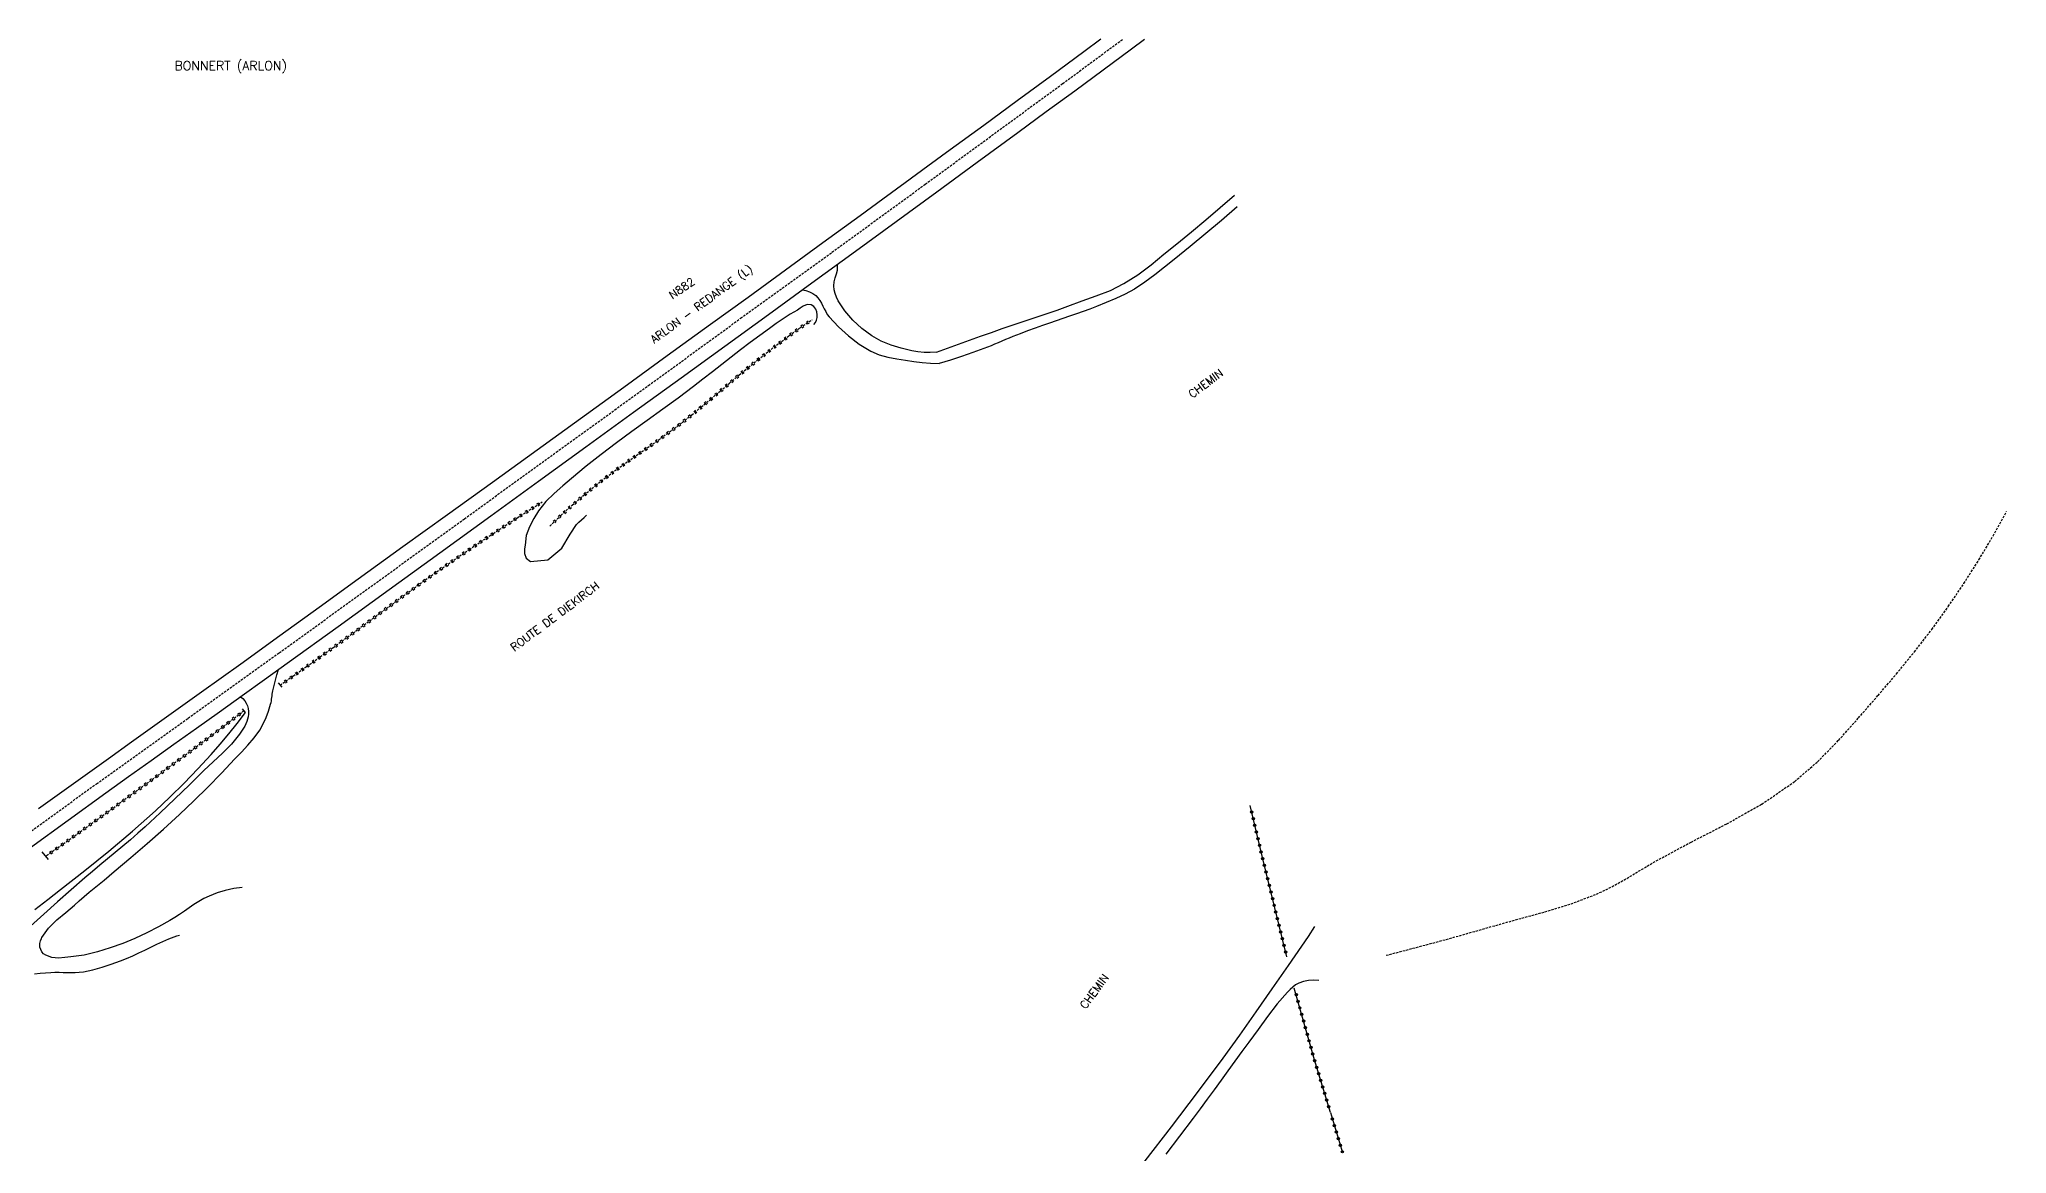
# Model space of a CAD drawing. Header units: millimetres. Extents: x 255000 to 256004, y 44053 to 45000.
# Drawn here: x 255481.8 to 255912, y 44756.2 to 45000 of the extents above; entities that cross this region are included whole.
import ezdxf
from ezdxf.enums import TextEntityAlignment as Align

# ---------------------------------------------------------------- set-up
doc = ezdxf.new("R2010")
doc.units = ezdxf.units.MM
doc.linetypes.add('DASHED', pattern=[0.75, 0.5, -0.25])
doc.layers.get('0').update_dxf_attribs({"linetype": 'CONTINUOUS'})
for name, color, linetype in [('W0001', 6, 'DASHED'), ('W0008', 7, 'CONTINUOUS'), ('W0070', 7, 'DASHED'), ('W0071', 7, 'CONTINUOUS'), ('W0120', 7, 'CONTINUOUS'), ('W0211', 2, 'CONTINUOUS'), ('W0220', 5, 'DASHED'), ('W0323', 7, 'CONTINUOUS'), ('W0980', 7, 'CONTINUOUS'), ('W0989', 7, 'CONTINUOUS'), ('W0990', 7, 'CONTINUOUS')]:
    doc.layers.add(name, color=color, linetype=linetype)
doc.styles.get("Standard").update_dxf_attribs({"font": 'romans.shx', "width": 0.85})

# ---------------------------------------------------------------- blocks, each defined once
blk = doc.blocks.new('t323o')
at = {"color": 0, "linetype": 'Continuous'}
for radius in [0.25, 0.15]:
    blk.add_circle((0, 0), radius, dxfattribs=at)
blk = doc.blocks.new('t220o')
at = {"color": 0, "linetype": 'Continuous'}
for p, q in [((-0.25, 0.25), (0.25, 0.25)), ((-0.25, -0.25), (0.25, -0.25))]:
    blk.add_line(p, q, dxfattribs=at)

msp = doc.modelspace()

# ---------------------------------------------------------------- linework, layer by layer
at = {"layer": 'W0001'}
msp.add_lwpolyline([(255313.96, 44671), (255323.39, 44685.34), (255334.32, 44700.01), (255350.04, 44719.33), (255365.53, 44736.22), (255383.38, 44753.1), (255394.47, 44762.64), (255413.77, 44777.83), (255434.09, 44793.06), (255453.97, 44807.87), (255473.98, 44822.39), (255494.28, 44837.12), (255514.29, 44851.42), (255534.21, 44865.75), (255554.28, 44880.28), (255574.71, 44895.07), (255594.79, 44909.67), (255614.95, 44924.22), (255635.13, 44938.95), (255655.1, 44953.4), (255675.49, 44968.28), (255705.56, 44990.32), (255718.66, 45000)], dxfattribs=at)
at = {"layer": 'W0008'}
for points in [[(255660.27, 44953.62), (255669.13, 44960.11), (255678, 44966.6), (255686.86, 44973.09), (255695.71, 44979.59), (255701.95, 44984.17), (255708.19, 44988.74), (255714.42, 44993.32), (255720.63, 44997.92), (255723.44, 45000)], [(255713.91, 45000), (255710.2, 44997.25), (255702.91, 44991.87), (255695.6, 44986.51), (255688.28, 44981.16), (255680.97, 44975.81), (255676.04, 44972.21), (255671.12, 44968.6), (255666.19, 44965), (255661.27, 44961.39)], [(255661.27, 44961.39), (255653.09, 44955.44), (255644.92, 44949.48), (255636.74, 44943.53), (255628.56, 44937.59), (255619.07, 44930.71), (255609.59, 44923.83), (255600.1, 44916.95), (255590.6, 44910.08), (255580.83, 44903.02), (255571.06, 44895.96), (255561.29, 44888.91), (255551.51, 44881.85), (255542.94, 44875.67), (255534.37, 44869.48), (255525.8, 44863.3), (255517.22, 44857.13), (255512.14, 44853.47), (255507.05, 44849.83), (255501.95, 44846.18), (255496.86, 44842.54), (255491.77, 44838.89), (255486.68, 44835.24), (255481.6, 44831.58)], [(255479.81, 44823.17), (255488.07, 44829.14), (255496.34, 44835.11), (255501.29, 44838.66), (255506.25, 44842.21), (255511.21, 44845.76), (255516.17, 44849.3), (255521.13, 44852.84), (255526.09, 44856.39), (255531.04, 44859.94), (255535.99, 44863.5), (255547.13, 44871.54), (255558.26, 44879.6), (255569.38, 44887.66), (255580.5, 44895.73), (255590.9, 44903.28), (255601.31, 44910.83), (255611.71, 44918.38), (255622.12, 44925.93), (255631.65, 44932.85), (255641.19, 44939.77), (255650.73, 44946.69), (255660.27, 44953.62)]]:
    msp.add_lwpolyline(points, dxfattribs=at)
at = {"layer": 'W0070'}
msp.add_lwpolyline([(255776.33, 44799.57), (255782.16, 44801.09), (255787.97, 44802.65), (255793.76, 44804.26), (255799.55, 44805.91), (255805.27, 44807.51), (255811.02, 44809.08), (255816.72, 44810.83), (255822.3, 44812.95), (255825.67, 44814.56), (255828.92, 44816.4), (255832.11, 44818.33), (255835.32, 44820.21), (255842.98, 44824.33), (255850.76, 44828.33), (255858.42, 44832.63), (255865.64, 44837.61), (255870.62, 44841.9), (255875.22, 44846.6), (255879.58, 44851.5), (255883.86, 44856.43), (255887.89, 44861.14), (255891.81, 44865.95), (255895.59, 44870.86), (255899.23, 44875.89), (255902.64, 44880.94), (255905.91, 44886.09), (255909.02, 44891.33), (255911.98, 44896.66)], dxfattribs=at)
at = {"layer": 'W0071'}
for points in [[(255677.96, 44931.52), (255680.36, 44932.42), (255682.76, 44933.3), (255685.16, 44934.17), (255687.57, 44935.03), (255689.96, 44935.87), (255692.35, 44936.69), (255694.74, 44937.49), (255697.14, 44938.3), (255699.54, 44939.1), (255701.93, 44939.92), (255704.32, 44940.76), (255706.69, 44941.63), (255709.79, 44942.74), (255712.9, 44943.84), (255715.98, 44945.07), (255718.95, 44946.55), (255722.01, 44948.49), (255724.9, 44950.68), (255727.7, 44952.98), (255730.49, 44955.26), (255733.7, 44957.86), (255736.88, 44960.49), (255740.02, 44963.17), (255743.13, 44965.89)], [(255743.71, 44963.32), (255740.31, 44960.39), (255736.88, 44957.49), (255733.41, 44954.65), (255729.9, 44951.84), (255727.79, 44950.15), (255725.68, 44948.46), (255723.51, 44946.84), (255721.24, 44945.36), (255719.23, 44944.26), (255717.15, 44943.3), (255715.04, 44942.41), (255712.93, 44941.55), (255711.48, 44940.98), (255710.01, 44940.44), (255708.54, 44939.93), (255707.07, 44939.42), (255705.59, 44938.93), (255704.11, 44938.43), (255702.64, 44937.92), (255701.17, 44937.4), (255699.53, 44936.8), (255697.89, 44936.19), (255696.26, 44935.58), (255694.63, 44934.95), (255693.84, 44934.63), (255693.04, 44934.3), (255692.25, 44933.96), (255691.46, 44933.62), (255690.67, 44933.29), (255689.88, 44932.96), (255689.08, 44932.64), (255688.28, 44932.33), (255685.87, 44931.45), (255683.43, 44930.61), (255680.99, 44929.81), (255678.53, 44929.05)], [(255677.96, 44931.52), (255676.6, 44931.46), (255675.23, 44931.49), (255673.87, 44931.63), (255672.53, 44931.86), (255670.26, 44932.4), (255668.02, 44933.07), (255665.84, 44933.95), (255663.79, 44935.1), (255661.64, 44936.69), (255659.67, 44938.52), (255657.93, 44940.56), (255656.45, 44942.79), (255656.07, 44943.56), (255655.77, 44944.37), (255655.58, 44945.21), (255655.5, 44946.07), (255655.58, 44946.95), (255655.82, 44947.81), (255656.1, 44948.65), (255656.28, 44949.5), (255656.32, 44949.81), (255656.33, 44950.12), (255656.34, 44950.44), (255656.33, 44950.75)], [(255648.63, 44945.17), (255649.42, 44945.03), (255650.18, 44944.78), (255650.89, 44944.41), (255651.54, 44943.94), (255652.04, 44943.44), (255652.46, 44942.87), (255652.81, 44942.27), (255653.12, 44941.64), (255653.42, 44941.03), (255653.73, 44940.42), (255654.08, 44939.82), (255654.5, 44939.27), (255656.52, 44937.12), (255658.68, 44935.1), (255661.03, 44933.28), (255663.58, 44931.75), (255665.41, 44930.99), (255667.33, 44930.47), (255669.26, 44930.1), (255671.17, 44929.77), (255673, 44929.48), (255674.84, 44929.27), (255676.68, 44929.12), (255678.53, 44929.05)], [(255526.14, 44814.42), (255524.28, 44814.15), (255522.44, 44813.74), (255520.65, 44813.2), (255518.9, 44812.52), (255517.75, 44811.98), (255516.64, 44811.35), (255515.57, 44810.67), (255514.52, 44809.96), (255513.49, 44809.23), (255512.45, 44808.52), (255511.39, 44807.83), (255510.3, 44807.19), (255507.8, 44805.81), (255505.26, 44804.47), (255502.68, 44803.23), (255500.02, 44802.14), (255497.26, 44801.17), (255494.46, 44800.3), (255491.59, 44799.61), (255488.67, 44799.2), (255487.34, 44799.06), (255485.95, 44798.97), (255484.52, 44799.1), (255483.17, 44799.6), (255482.71, 44799.92), (255482.33, 44800.33), (255482.06, 44800.81), (255481.88, 44801.34), (255481.84, 44801.62), (255481.84, 44801.9), (255481.87, 44802.17), (255481.93, 44802.44), (255482.01, 44802.7), (255482.1, 44802.95), (255482.21, 44803.19), (255482.34, 44803.43), (255483.8, 44805.53), (255485.62, 44807.33), (255487.56, 44808.95), (255489.43, 44810.56), (255490.49, 44811.51), (255491.57, 44812.44), (255492.66, 44813.35), (255493.76, 44814.25), (255494.87, 44815.15), (255495.97, 44816.04), (255497.07, 44816.95), (255498.15, 44817.87), (255501.76, 44820.95), (255505.36, 44824.05), (255508.93, 44827.18), (255512.43, 44830.39), (255515.54, 44833.35), (255518.59, 44836.36), (255521.59, 44839.43), (255524.54, 44842.54), (255525.96, 44844.04), (255527.39, 44845.55), (255528.75, 44847.13), (255529.96, 44848.83), (255530.71, 44850.18), (255531.34, 44851.58), (255531.87, 44853.02), (255532.34, 44854.49), (255532.43, 44854.85), (255532.51, 44855.21), (255532.57, 44855.58), (255532.62, 44855.95), (255532.66, 44856.32), (255532.71, 44856.68), (255532.77, 44857.05), (255532.84, 44857.42), (255533.1, 44858.59), (255533.39, 44859.76), (255533.7, 44860.93), (255534.04, 44862.08)], [(255525.76, 44856.13), (255526.25, 44855.73), (255526.68, 44855.25), (255527.03, 44854.72), (255527.3, 44854.14), (255527.47, 44853.55), (255527.54, 44852.94), (255527.53, 44852.33), (255527.44, 44851.72), (255527.13, 44850.69), (255526.67, 44849.73), (255526.12, 44848.82), (255525.52, 44847.96), (255523.76, 44845.79), (255521.8, 44843.8), (255519.76, 44841.91), (255517.77, 44840), (255514.6, 44836.88), (255511.42, 44833.78), (255508.2, 44830.71), (255504.93, 44827.71), (255503.31, 44826.27), (255501.67, 44824.85), (255500.02, 44823.46), (255498.36, 44822.07), (255496.69, 44820.69), (255495.03, 44819.31), (255493.37, 44817.91), (255491.73, 44816.5), (255488.73, 44813.88), (255485.74, 44811.25), (255482.77, 44808.6), (255479.83, 44805.91)], [(255480.72, 44795.51), (255481.92, 44795.66), (255483.11, 44795.73), (255484.3, 44795.8), (255485.18, 44795.84), (255486.07, 44795.85), (255486.95, 44795.83), (255487.84, 44795.81), (255488.73, 44795.79), (255489.62, 44795.8), (255490.5, 44795.85), (255491.39, 44795.95), (255493.47, 44796.37), (255495.5, 44796.94), (255497.51, 44797.61), (255499.49, 44798.33), (255500.85, 44798.87), (255502.18, 44799.45), (255503.51, 44800.07), (255504.82, 44800.7), (255506.13, 44801.35), (255507.44, 44801.98), (255508.77, 44802.58), (255510.11, 44803.15), (255510.68, 44803.37), (255511.26, 44803.59), (255511.84, 44803.79), (255512.42, 44803.97)], [(255683.87, 44704.04), (255687.61, 44708.61), (255691.33, 44713.19), (255695.03, 44717.8), (255698.7, 44722.42), (255703.51, 44728.57), (255708.29, 44734.74), (255713.05, 44740.93), (255717.81, 44747.12), (255723.56, 44754.58), (255729.32, 44762.03), (255735.04, 44769.52), (255740.66, 44777.08), (255744.28, 44782.1), (255747.84, 44787.16), (255751.37, 44792.25), (255754.9, 44797.33), (255756.37, 44799.46), (255757.83, 44801.58), (255759.28, 44803.71), (255760.73, 44805.84)], [(255761.57, 44794.04), (255760.45, 44794.13), (255759.34, 44794.06), (255758.24, 44793.84), (255757.18, 44793.47), (255756.48, 44793.09), (255755.86, 44792.61), (255755.29, 44792.07), (255754.75, 44791.52), (255752.44, 44788.92), (255750.33, 44786.16), (255748.32, 44783.34), (255746.29, 44780.55), (255744.75, 44778.48), (255743.22, 44776.41), (255741.7, 44774.32), (255740.19, 44772.24), (255738.67, 44770.15), (255737.15, 44768.07), (255735.63, 44765.99), (255734.09, 44763.92), (255728.12, 44756.04)]]:
    msp.add_lwpolyline(points, dxfattribs=at)
at = {"layer": 'W0120'}
for points in [[(255534, 44859.16), (255534.76, 44858.23)], [(255526.83, 44852.66), (255526.2, 44853.52)], [(255482.28, 44822.19), (255483.68, 44820.54)]]:
    msp.add_lwpolyline(points, dxfattribs=at)
at = {"layer": 'W0211'}
for points in [[(255651.14, 44937.6), (255651.49, 44938.06), (255651.74, 44938.58), (255651.87, 44939.15), (255651.87, 44939.73), (255651.78, 44940.34), (255651.57, 44940.96), (255651.17, 44941.53), (255650.57, 44941.9), (255649.67, 44941.96), (255648.83, 44941.63), (255648.15, 44941.14), (255647.55, 44940.75), (255645.95, 44939.85), (255644.42, 44938.85), (255642.92, 44937.8), (255641.44, 44936.74), (255639.31, 44935.21), (255637.21, 44933.64), (255635.13, 44932.05), (255633.06, 44930.44), (255631, 44928.82), (255628.94, 44927.21), (255626.87, 44925.6), (255624.79, 44924.01), (255621.45, 44921.51), (255618.08, 44919.05), (255614.7, 44916.61), (255611.32, 44914.17), (255607.95, 44911.7), (255604.62, 44909.18), (255601.34, 44906.59), (255598.14, 44903.91), (255596.23, 44902.3), (255594.32, 44900.65), (255592.52, 44898.86), (255590.95, 44896.85), (255589.89, 44895.15), (255588.95, 44893.34), (255588.26, 44891.39), (255587.98, 44889.33), (255587.88, 44888.54), (255587.83, 44887.52), (255588.23, 44886.43), (255589.2, 44885.73), (255592.98, 44886.09), (255596.04, 44888.68), (255597.83, 44891.74), (255599.21, 44893.81), (255599.78, 44894.31), (255600.34, 44894.82), (255600.9, 44895.34), (255601.45, 44895.87)], [(255480.77, 44809.59), (255483.61, 44811.74), (255486.43, 44813.93), (255491.72, 44818.12), (255496.97, 44822.36), (255502.14, 44826.71), (255507.18, 44831.2), (255510.33, 44834.17), (255513.41, 44837.22), (255516.41, 44840.34), (255519.35, 44843.52), (255521.29, 44845.74), (255523.19, 44848), (255525.04, 44850.31), (255526.83, 44852.66)]]:
    msp.add_lwpolyline(points, dxfattribs=at)
at = {"layer": 'W0220'}
for points in [[(255593.39, 44893.49), (255595.82, 44895.81), (255598.31, 44898.07), (255600.86, 44900.27), (255603.45, 44902.41), (255605.75, 44904.21), (255608.1, 44905.95), (255610.47, 44907.65), (255612.87, 44909.33), (255615.26, 44911), (255617.64, 44912.69), (255620.01, 44914.4), (255622.33, 44916.17), (255624.45, 44917.84), (255626.53, 44919.55), (255628.6, 44921.29), (255630.65, 44923.03), (255632.7, 44924.78), (255634.76, 44926.52), (255636.84, 44928.24), (255638.94, 44929.93), (255641.19, 44931.7), (255643.47, 44933.45), (255645.76, 44935.17), (255648.08, 44936.85), (255648.74, 44937.31), (255649.4, 44937.76), (255650.07, 44938.2), (255650.75, 44938.64)], [(255534.4, 44858.67), (255537.33, 44860.73), (255540.24, 44862.79), (255543.15, 44864.87), (255546.06, 44866.95), (255549.12, 44869.17), (255552.17, 44871.41), (255555.21, 44873.66), (255558.25, 44875.91), (255561.29, 44878.15), (255564.35, 44880.38), (255567.42, 44882.59), (255570.52, 44884.76), (255575.77, 44888.36), (255581.05, 44891.9), (255586.38, 44895.38), (255591.75, 44898.8)], [(255526.54, 44853.05), (255522.39, 44849.88), (255518.23, 44846.73), (255514.05, 44843.6), (255509.85, 44840.49), (255503.21, 44835.61), (255496.54, 44830.77), (255489.86, 44825.95), (255483.15, 44821.16)]]:
    msp.add_lwpolyline(points, dxfattribs=at)
at = {"layer": 'W0323'}
for points in [[(255754.58, 44799.21), (255749.24, 44820.95), (255746.52, 44832.37)], [(255764.12, 44765.18), (255760.6, 44776.67), (255756.21, 44792.4)], [(255764.12, 44765.18), (255766.75, 44756.44)]]:
    msp.add_lwpolyline(points, dxfattribs=at)

# ---------------------------------------------------------------- block references
at = {"layer": 'W0220'}
for p, rotation in [((255647.39, 44936.35), 35.92808601101822), ((255648.61, 44937.22), 35.0503653525997), ((255649.85, 44938.06), 33.41483276159978), ((255641.39, 44931.85), 37.53303520930095), ((255642.58, 44932.77), 37.53303520930095), ((255643.77, 44933.68), 36.80450710755235), ((255644.97, 44934.57), 36.80450710755235), ((255646.18, 44935.47), 35.92808601101822), ((255635.53, 44927.16), 39.64437330658923), ((255636.69, 44928.12), 39.64437330658923), ((255637.86, 44929.06), 38.83448495394507), ((255639.03, 44930), 38.11364201878292), ((255640.21, 44930.93), 38.11364201878292), ((255630.95, 44923.29), 40.44942216391135), ((255632.09, 44924.26), 40.44942216391135), ((255633.24, 44925.23), 40.18270920731847), ((255634.38, 44926.2), 40.18270920731847), ((255625.21, 44918.47), 39.32968030369685), ((255626.37, 44919.42), 39.32968030369685), ((255627.52, 44920.38), 39.9938091617994), ((255628.67, 44921.35), 40.38643984894435), ((255629.81, 44922.32), 40.38643984894435), ((255620.49, 44914.77), 37.20308625646673), ((255621.68, 44915.67), 37.20308625646673), ((255622.87, 44916.59), 38.39414015424223), ((255624.04, 44917.52), 38.39414015424223), ((255614.39, 44910.39), 34.90015952363208), ((255615.62, 44911.26), 35.26710124910559), ((255616.85, 44912.12), 35.26710124910559), ((255618.07, 44912.99), 36.0348164166805), ((255619.28, 44913.88), 36.0348164166805), ((255608.26, 44906.07), 35.62306380305532), ((255609.48, 44906.94), 35.62306380305532), ((255610.7, 44907.82), 35.01887765849452), ((255611.93, 44908.68), 35.01887765849452), ((255613.16, 44909.54), 34.90015952363208), ((255602.33, 44901.48), 39.49908738059833), ((255603.49, 44902.44), 38.03194091873492), ((255604.67, 44903.36), 38.03194091873492), ((255605.85, 44904.28), 36.62751337661002), ((255607.06, 44905.18), 36.62751337661002), ((255589.63, 44897.45), 32.49170635963598), ((255590.9, 44898.26), 32.49170635963598), ((255597.78, 44897.58), 42.22755677460586), ((255598.9, 44898.58), 40.86332211105374), ((255600.03, 44899.56), 40.86332211105374), ((255601.17, 44900.53), 39.49908738059833), ((255583.33, 44893.39), 33.14116201206278), ((255584.59, 44894.21), 33.14116201206278), ((255585.84, 44895.03), 33.14116201206278), ((255587.1, 44895.84), 32.49170635963598), ((255588.37, 44896.64), 32.49170635963598), ((255594.47, 44894.52), 43.59179137282523), ((255595.56, 44895.56), 43.59179137282523), ((255596.67, 44896.57), 42.22755677460586), ((255575.83, 44888.41), 33.79061652594656), ((255577.08, 44889.24), 33.79061652594656), ((255578.33, 44890.07), 33.79061652594656), ((255579.57, 44890.91), 33.79061652594656), ((255580.82, 44891.74), 33.79061652594656), ((255582.07, 44892.57), 33.14116201206278), ((255569.65, 44884.16), 35.08890277865519), ((255570.88, 44885.01), 34.4400699004369), ((255572.12, 44885.86), 34.4400699004369), ((255573.36, 44886.71), 34.4400699004369), ((255574.6, 44887.56), 34.4400699004369), ((255563.55, 44879.8), 36.11608695454625), ((255564.76, 44880.68), 35.67612308720896), ((255565.98, 44881.55), 35.67612308720896), ((255567.2, 44882.43), 35.67612308720896), ((255568.43, 44883.29), 35.08890277865519), ((255558.71, 44876.25), 36.40877744018575), ((255559.92, 44877.14), 36.40877744018575), ((255561.13, 44878.03), 36.40877744018575), ((255562.34, 44878.91), 36.11608695454625), ((255552.68, 44871.79), 36.47802318684809), ((255553.89, 44872.68), 36.47802318684809), ((255555.1, 44873.57), 36.47802318684809), ((255556.3, 44874.46), 36.52943131787738), ((255557.51, 44875.36), 36.52943131787738), ((255546.63, 44867.36), 35.93319081021741), ((255547.84, 44868.24), 35.93319081021741), ((255549.06, 44869.12), 35.93319081021741), ((255550.27, 44870.01), 36.27927379761307), ((255551.48, 44870.9), 36.27927379761307), ((255540.53, 44863), 35.47908633941253), ((255541.75, 44863.87), 35.47908633941253), ((255542.97, 44864.74), 35.47908633941253), ((255544.19, 44865.61), 35.64611927584804), ((255545.41, 44866.49), 35.64611927584804), ((255535.63, 44859.53), 35.14501988632606), ((255536.86, 44860.4), 35.14501988632606), ((255538.08, 44861.26), 35.31205320938187), ((255539.31, 44862.13), 35.31205320938187), ((255523.08, 44850.41), 217.3522487061339), ((255524.27, 44851.32), 217.3522487061339), ((255525.47, 44852.23), 217.3522487061339), ((255517.1, 44845.89), 216.8217714021781), ((255518.3, 44846.79), 217.0870081381752), ((255519.49, 44847.69), 217.0870081381752), ((255520.69, 44848.59), 217.0870081381752), ((255521.89, 44849.5), 217.0870081381752), ((255511.08, 44841.4), 216.5565384979296), ((255512.29, 44842.3), 216.5565384979296), ((255513.49, 44843.19), 216.5565384979296), ((255514.7, 44844.09), 216.8217714021781), ((255515.9, 44844.99), 216.8217714021781), ((255505.04, 44836.96), 216.2913074561922), ((255506.25, 44837.85), 216.2913074561922), ((255507.46, 44838.74), 216.2913074561922), ((255508.67, 44839.62), 216.2913074561922), ((255509.88, 44840.51), 216.5565384979296), ((255498.98, 44832.54), 216.0260769414859), ((255500.2, 44833.42), 216.0260769414859), ((255501.41, 44834.3), 216.0260769414859), ((255502.62, 44835.19), 216.0260769414859), ((255503.83, 44836.07), 216.2913074561922), ((255492.91, 44828.15), 215.7608470357201), ((255494.12, 44829.02), 215.7608470357201), ((255495.34, 44829.9), 215.7608470357201), ((255496.56, 44830.78), 216.0260769414859), ((255497.77, 44831.66), 216.0260769414859), ((255488.03, 44824.65), 215.4956177386715), ((255489.25, 44825.52), 215.4956177386715), ((255490.47, 44826.39), 215.7608470357201), ((255491.69, 44827.27), 215.7608470357201), ((255484.37, 44822.03), 215.4956177386715), ((255485.59, 44822.91), 215.4956177386715), ((255486.81, 44823.78), 215.4956177386715)]:
    msp.add_blockref('t220o', p, dxfattribs=dict(at, rotation=rotation))
at = {"layer": 'W0323'}
for p, rotation in [((255746.87, 44830.91), 103.3764681480858), ((255747.22, 44829.45), 103.3764681480858), ((255747.56, 44827.99), 103.3764681480858), ((255747.91, 44826.53), 103.3764681480858), ((255748.26, 44825.07), 103.3764681480858), ((255748.6, 44823.62), 103.3764681480858), ((255748.95, 44822.16), 103.3764681480858), ((255749.3, 44820.7), 103.8010113941095), ((255749.66, 44819.24), 103.8010113941095), ((255750.02, 44817.78), 103.8010113941095), ((255750.37, 44816.33), 103.8010113941095), ((255750.73, 44814.87), 103.8010113941095), ((255751.09, 44813.41), 103.8010113941095), ((255751.45, 44811.96), 103.8010113941095), ((255751.8, 44810.5), 103.8010113941095), ((255752.16, 44809.04), 103.8010113941095), ((255752.52, 44807.59), 103.8010113941095), ((255752.88, 44806.13), 103.8010113941095), ((255753.24, 44804.67), 103.8010113941095), ((255753.59, 44803.22), 103.8010113941095), ((255753.95, 44801.76), 103.8010113941095), ((255754.31, 44800.3), 103.8010113941095), ((255756.62, 44790.96), 105.5898253191459), ((255757.02, 44789.51), 105.5898253191459), ((255757.42, 44788.07), 105.5898253191459), ((255757.83, 44786.62), 105.5898253191459), ((255758.23, 44785.18), 105.5898253191459), ((255758.63, 44783.74), 105.5898253191459), ((255759.03, 44782.29), 105.5898253191459), ((255759.44, 44780.85), 105.5898253191459), ((255759.84, 44779.4), 105.5898253191459), ((255760.24, 44777.96), 105.5898253191459), ((255760.65, 44776.51), 107.0133631856205), ((255761.09, 44775.08), 107.0133631856205), ((255761.53, 44773.64), 107.0133631856205), ((255761.97, 44772.21), 107.0133631856205), ((255762.41, 44770.77), 107.0133631856205), ((255762.85, 44769.34), 107.0133631856205), ((255763.28, 44767.91), 107.0133631856205), ((255763.72, 44766.47), 107.0133631856205), ((255764.55, 44763.74), 286.77510303876), ((255764.99, 44762.3), 286.77510303876), ((255765.42, 44760.87), 286.77510303876), ((255765.85, 44759.43), 286.77510303876), ((255766.28, 44758), 286.77510303876), ((255766.72, 44756.56), 286.77510303876)]:
    msp.add_blockref('t323o', p, dxfattribs=dict(at, rotation=rotation))

# ---------------------------------------------------------------- texts
at = {"layer": 'W0980'}
msp.add_text('BONNERT (ARLON)', height=2, dxfattribs=at).set_placement((255523.62, 44994.1), align=Align.MIDDLE)
at = {"layer": 'W0989'}
msp.add_text('ARLON - REDANGE (L)', height=1.75, rotation=36.3987, dxfattribs=at).set_placement((255626.55, 44942.08), align=Align.MIDDLE_CENTER)
for s, rotation, p in [('CHEMIN', 36.8514, (255733.89, 44921.39)), ('ROUTE DE DIEKIRCH', 36.8514, (255585.63, 44865.97)), ('CHEMIN', 53.5301, (255710.57, 44787.65))]:
    msp.add_text(s, height=1.75, rotation=rotation, dxfattribs=at).set_placement(p)
at = {"layer": 'W0990'}
msp.add_text('N882', height=1.75, rotation=34.5744, dxfattribs=at).set_placement((255622.27, 44945.54), align=Align.MIDDLE_CENTER)

doc.saveas('drawing.dxf')
